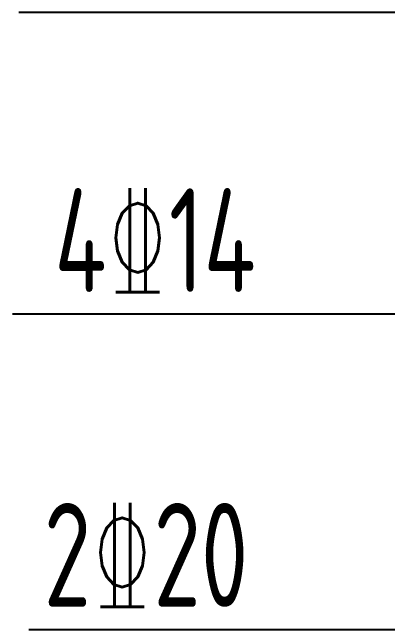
# Model space of a CAD drawing. Extents: x -33967 to 1773478, y -1022458 to -784650.
# Drawn here: x 357277 to 359444, y -1013900 to -1010332 of the extents above; entities that cross this region are included whole.
import ezdxf

# ---------------------------------------------------------------- set-up
doc = ezdxf.new("R2010")
doc.units = 0
doc.header["$LTSCALE"] = 1000
doc.header["$MEASUREMENT"] = 0
doc.layers.add('NUM', color=7, linetype='Continuous')
doc.styles.add('TSSD_Norm', font='tssdeng.shx', dxfattribs={"bigfont": 'hztxt.shx'})

msp = doc.modelspace()

# ---------------------------------------------------------------- linework, layer by layer
at = {"color": 3}
msp.add_line((360926.8, -1010332.1), (357314.5, -1010332.1), dxfattribs=at)
at = {"color": 3, "linetype": 'Continuous'}
for p, q in [((357277, -1012074.2), (361670.6, -1012074.2)), ((357372.2, -1013900.1), (362347.8, -1013900.1))]:
    msp.add_line(p, q, dxfattribs=at)

# ---------------------------------------------------------------- texts
at = {"layer": 'NUM', "style": 'TSSD_Norm', "width": 0.7}
for s, p in [('4%%13214', (357519.6, -1011949.2)), ('2%%13220', (357458.2, -1013768))]:
    msp.add_text(s, height=600, dxfattribs=at).set_placement(p)

doc.saveas('drawing.dxf')
